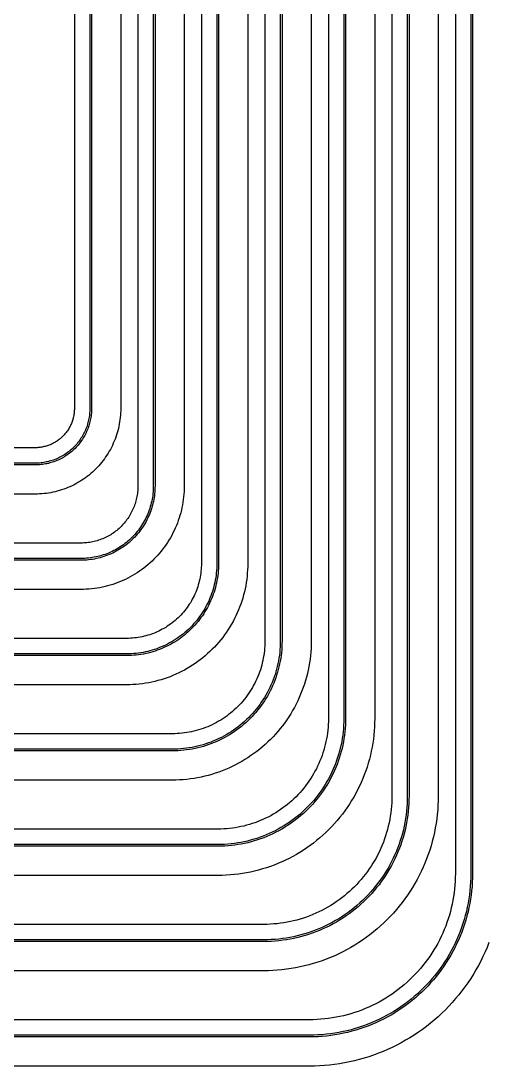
# Model space of a CAD drawing. Header units: metres. Extents: x 10 to 1210, y 10 to 2755.
# Drawn here: x 530 to 802, y 10 to 618 of the extents above; entities that cross this region are included whole.
import ezdxf

# ---------------------------------------------------------------- set-up
doc = ezdxf.new("R2010")
doc.units = ezdxf.units.M
for name, color, linetype in [('ACIKLIK', 5, 'Continuous'), ('CAM_SABLON', 4, 'Continuous'), ('DIS_KENAR_V91_Z3', 1, 'Continuous'), ('LAMBA_T4_Z4', 3, 'Continuous')]:
    doc.layers.add(name, color=color, linetype=linetype)

msp = doc.modelspace()

# ---------------------------------------------------------------- linework, layer by layer
at = {"layer": 'ACIKLIK'}
for points in [[(783, 1097.82), (783, 122.18), (782.97, 119.78), (782.88, 117.55), (782.74, 115.33), (782.53, 113.12), (782.27, 110.91), (781.95, 108.7), (781.57, 106.51), (781.14, 104.33), (780.65, 102.16), (780.1, 100), (779.5, 97.86), (778.84, 95.73), (778.12, 93.63), (777.35, 91.54), (776.53, 89.47), (775.65, 87.43), (774.72, 85.41), (773.73, 83.41), (772.7, 81.44), (771.61, 79.5), (770.47, 77.59), (769.29, 75.71), (768.05, 73.86), (766.76, 72.04), (765.43, 70.26), (764.06, 68.51), (762.63, 66.8), (761.17, 65.13), (759.66, 63.49), (758.1, 61.9), (756.51, 60.34), (754.87, 58.83), (753.2, 57.37), (751.49, 55.94), (749.74, 54.57), (747.96, 53.24), (746.14, 51.95), (744.29, 50.71), (742.41, 49.53), (740.5, 48.39), (738.56, 47.3), (736.59, 46.27), (734.59, 45.28), (732.57, 44.35), (730.53, 43.47), (728.46, 42.65), (726.37, 41.88), (724.27, 41.16), (722.14, 40.5), (720, 39.9), (717.84, 39.35), (715.67, 38.86), (713.49, 38.43), (711.3, 38.05), (709.09, 37.73), (706.88, 37.47), (704.67, 37.26), (702.45, 37.12), (700.22, 37.03), (697.82, 37), (697.82, 37), (122.18, 37)], [(746, 1052.68), (746, 167.32), (745.97, 165.19), (745.9, 163.23), (745.77, 161.28), (745.59, 159.34), (745.36, 157.4), (745.08, 155.46), (744.75, 153.54), (744.37, 151.62), (743.94, 149.72), (743.45, 147.82), (742.92, 145.94), (742.34, 144.08), (741.72, 142.23), (741.04, 140.39), (740.32, 138.58), (739.54, 136.78), (738.73, 135.01), (737.86, 133.26), (736.95, 131.53), (736, 129.82), (735, 128.14), (733.96, 126.49), (732.87, 124.86), (731.74, 123.27), (730.57, 121.7), (729.36, 120.17), (728.11, 118.67), (726.83, 117.2), (725.5, 115.76), (724.14, 114.36), (722.74, 113), (721.3, 111.67), (719.83, 110.39), (718.33, 109.14), (716.8, 107.93), (715.23, 106.76), (713.64, 105.63), (712.01, 104.54), (710.36, 103.5), (708.68, 102.5), (706.97, 101.55), (705.24, 100.64), (703.49, 99.77), (701.72, 98.96), (699.92, 98.18), (698.11, 97.46), (696.27, 96.78), (694.42, 96.16), (692.56, 95.58), (690.68, 95.05), (688.78, 94.56), (686.88, 94.13), (684.96, 93.75), (683.04, 93.42), (681.1, 93.14), (679.16, 92.91), (677.22, 92.73), (675.27, 92.6), (673.31, 92.53), (671.18, 92.5), (671.18, 92.5), (148.82, 92.5)], [(709, 1007.54), (709, 212.46), (708.98, 210.6), (708.91, 208.92), (708.8, 207.24), (708.65, 205.56), (708.45, 203.89), (708.21, 202.22), (707.92, 200.57), (707.59, 198.92), (707.22, 197.27), (706.81, 195.64), (706.35, 194.02), (705.85, 192.42), (705.31, 190.82), (704.73, 189.25), (704.1, 187.68), (703.44, 186.14), (702.74, 184.61), (701.99, 183.1), (701.21, 181.61), (700.39, 180.14), (699.53, 178.7), (698.63, 177.27), (697.69, 175.87), (696.72, 174.5), (695.71, 173.15), (694.67, 171.83), (693.6, 170.54), (692.49, 169.27), (691.35, 168.03), (690.17, 166.83), (688.97, 165.65), (687.73, 164.51), (686.46, 163.4), (685.17, 162.33), (683.85, 161.29), (682.5, 160.28), (681.13, 159.31), (679.73, 158.37), (678.3, 157.47), (676.86, 156.61), (675.39, 155.79), (673.9, 155.01), (672.39, 154.26), (670.86, 153.56), (669.32, 152.9), (667.76, 152.27), (666.18, 151.69), (664.58, 151.15), (662.98, 150.65), (661.36, 150.19), (659.73, 149.78), (658.08, 149.41), (656.43, 149.08), (654.78, 148.79), (653.11, 148.55), (651.44, 148.35), (649.76, 148.2), (648.08, 148.09), (646.4, 148.02), (644.54, 148), (644.54, 148), (175.46, 148)], [(672, 962.4), (672, 257.6), (671.98, 256.01), (671.92, 254.6), (671.83, 253.19), (671.7, 251.78), (671.54, 250.38), (671.33, 248.99), (671.09, 247.59), (670.82, 246.21), (670.51, 244.83), (670.16, 243.47), (669.78, 242.11), (669.36, 240.76), (668.9, 239.42), (668.42, 238.1), (667.89, 236.79), (667.34, 235.49), (666.75, 234.21), (666.12, 232.94), (665.46, 231.69), (664.77, 230.46), (664.05, 229.25), (663.3, 228.05), (662.51, 226.88), (661.7, 225.73), (660.86, 224.6), (659.98, 223.49), (659.08, 222.4), (658.15, 221.34), (657.19, 220.31), (656.21, 219.29), (655.19, 218.31), (654.16, 217.35), (653.1, 216.42), (652.01, 215.52), (650.9, 214.64), (649.77, 213.8), (648.62, 212.99), (647.45, 212.2), (646.25, 211.45), (645.04, 210.73), (643.81, 210.04), (642.56, 209.38), (641.29, 208.75), (640.01, 208.16), (638.71, 207.61), (637.4, 207.08), (636.08, 206.6), (634.74, 206.14), (633.39, 205.72), (632.03, 205.34), (630.67, 204.99), (629.29, 204.68), (627.91, 204.41), (626.51, 204.17), (625.12, 203.96), (623.72, 203.8), (622.31, 203.67), (620.9, 203.58), (619.49, 203.52), (617.9, 203.5), (617.9, 203.5), (202.1, 203.5)], [(635, 917.26), (635, 302.74), (634.98, 301.42), (634.94, 300.28), (634.86, 299.14), (634.76, 298.01), (634.62, 296.87), (634.46, 295.75), (634.27, 294.62), (634.05, 293.5), (633.79, 292.39), (633.51, 291.29), (633.2, 290.19), (632.87, 289.1), (632.5, 288.02), (632.1, 286.95), (631.68, 285.89), (631.23, 284.84), (630.75, 283.81), (630.25, 282.79), (629.72, 281.78), (629.16, 280.78), (628.58, 279.8), (627.97, 278.84), (627.34, 277.89), (626.68, 276.96), (626, 276.04), (625.29, 275.15), (624.56, 274.27), (623.81, 273.41), (623.04, 272.58), (622.24, 271.76), (621.42, 270.96), (620.59, 270.19), (619.73, 269.44), (618.85, 268.71), (617.96, 268), (617.04, 267.32), (616.11, 266.66), (615.16, 266.03), (614.2, 265.42), (613.22, 264.84), (612.22, 264.28), (611.21, 263.75), (610.19, 263.25), (609.16, 262.77), (608.11, 262.32), (607.05, 261.9), (605.98, 261.5), (604.9, 261.13), (603.81, 260.8), (602.71, 260.49), (601.61, 260.21), (600.5, 259.95), (599.38, 259.73), (598.25, 259.54), (597.13, 259.38), (595.99, 259.24), (594.86, 259.14), (593.72, 259.06), (592.58, 259.02), (591.26, 259), (591.26, 259), (228.74, 259)], [(598, 872.12), (598, 347.88), (597.99, 346.83), (597.95, 345.96), (597.9, 345.1), (597.82, 344.23), (597.71, 343.37), (597.59, 342.51), (597.44, 341.65), (597.27, 340.8), (597.08, 339.95), (596.87, 339.11), (596.63, 338.27), (596.37, 337.44), (596.09, 336.62), (595.79, 335.8), (595.47, 335), (595.13, 334.2), (594.76, 333.41), (594.38, 332.63), (593.97, 331.86), (593.55, 331.1), (593.11, 330.35), (592.64, 329.62), (592.16, 328.9), (591.66, 328.19), (591.14, 327.49), (590.6, 326.81), (590.04, 326.14), (589.47, 325.49), (588.88, 324.85), (588.27, 324.23), (587.65, 323.62), (587.01, 323.03), (586.36, 322.46), (585.69, 321.9), (585.01, 321.36), (584.31, 320.84), (583.6, 320.34), (582.88, 319.86), (582.15, 319.39), (581.4, 318.95), (580.64, 318.53), (579.87, 318.12), (579.09, 317.74), (578.3, 317.37), (577.5, 317.03), (576.7, 316.71), (575.88, 316.41), (575.06, 316.13), (574.23, 315.87), (573.39, 315.63), (572.55, 315.42), (571.7, 315.23), (570.85, 315.06), (569.99, 314.91), (569.13, 314.79), (568.27, 314.68), (567.4, 314.6), (566.54, 314.55), (565.67, 314.51), (564.62, 314.5), (564.62, 314.5), (255.38, 314.5)], [(561, 826.98), (561, 393.02), (560.99, 392.24), (560.97, 391.65), (560.93, 391.05), (560.87, 390.45), (560.8, 389.86), (560.72, 389.27), (560.62, 388.68), (560.5, 388.09), (560.37, 387.51), (560.22, 386.93), (560.06, 386.35), (559.88, 385.78), (559.69, 385.22), (559.48, 384.66), (559.26, 384.1), (559.02, 383.55), (558.77, 383.01), (558.51, 382.47), (558.23, 381.94), (557.94, 381.42), (557.63, 380.91), (557.31, 380.4), (556.98, 379.9), (556.64, 379.42), (556.28, 378.94), (555.91, 378.47), (555.53, 378.01), (555.13, 377.56), (554.73, 377.12), (554.31, 376.69), (553.88, 376.27), (553.44, 375.87), (552.99, 375.47), (552.53, 375.09), (552.06, 374.72), (551.58, 374.36), (551.1, 374.02), (550.6, 373.69), (550.09, 373.37), (549.58, 373.06), (549.06, 372.77), (548.53, 372.49), (547.99, 372.23), (547.45, 371.98), (546.9, 371.74), (546.34, 371.52), (545.78, 371.31), (545.22, 371.12), (544.65, 370.94), (544.07, 370.78), (543.49, 370.63), (542.91, 370.5), (542.32, 370.39), (541.73, 370.28), (541.14, 370.2), (540.55, 370.13), (539.95, 370.07), (539.36, 370.03), (538.76, 370.01), (537.98, 370), (537.98, 370), (282.02, 370)]]:
    msp.add_lwpolyline(points, dxfattribs=at)
at = {"layer": 'CAM_SABLON'}
for points in [[(792, 1097.88), (792, 122.12), (791.97, 119.54), (791.87, 117.08), (791.71, 114.62), (791.48, 112.17), (791.19, 109.73), (790.84, 107.3), (790.42, 104.87), (789.94, 102.46), (789.4, 100.06), (788.8, 97.67), (788.13, 95.3), (787.4, 92.95), (786.61, 90.62), (785.76, 88.31), (784.84, 86.03), (783.87, 83.77), (782.84, 81.53), (781.75, 79.33), (780.61, 77.15), (779.41, 75), (778.15, 72.89), (776.83, 70.8), (775.47, 68.76), (774.05, 66.75), (772.57, 64.78), (771.05, 62.84), (769.48, 60.95), (767.85, 59.1), (766.18, 57.3), (764.47, 55.53), (762.7, 53.82), (760.9, 52.15), (759.05, 50.52), (757.16, 48.95), (755.22, 47.43), (753.25, 45.95), (751.24, 44.53), (749.2, 43.17), (747.11, 41.85), (745, 40.59), (742.85, 39.39), (740.67, 38.25), (738.47, 37.16), (736.23, 36.13), (733.97, 35.16), (731.69, 34.24), (729.38, 33.39), (727.05, 32.6), (724.7, 31.87), (722.33, 31.2), (719.94, 30.6), (717.54, 30.06), (715.13, 29.58), (712.7, 29.16), (710.27, 28.81), (707.83, 28.52), (705.38, 28.29), (702.92, 28.13), (700.46, 28.03), (697.88, 28), (697.88, 28), (122.12, 28)], [(755, 1052.74), (755, 167.26), (754.97, 164.95), (754.88, 162.76), (754.74, 160.58), (754.54, 158.4), (754.28, 156.22), (753.97, 154.06), (753.6, 151.9), (753.17, 149.75), (752.69, 147.62), (752.15, 145.49), (751.55, 143.39), (750.9, 141.29), (750.2, 139.22), (749.44, 137.17), (748.63, 135.13), (747.77, 133.12), (746.85, 131.13), (745.88, 129.17), (744.86, 127.23), (743.79, 125.32), (742.67, 123.44), (741.51, 121.59), (740.29, 119.77), (739.02, 117.98), (737.71, 116.22), (736.36, 114.5), (734.96, 112.82), (733.52, 111.17), (732.03, 109.57), (730.5, 108), (728.93, 106.47), (727.33, 104.98), (725.68, 103.54), (724, 102.14), (722.28, 100.79), (720.52, 99.48), (718.73, 98.21), (716.91, 96.99), (715.06, 95.83), (713.18, 94.71), (711.27, 93.64), (709.33, 92.62), (707.37, 91.65), (705.38, 90.73), (703.37, 89.87), (701.33, 89.06), (699.28, 88.3), (697.21, 87.6), (695.11, 86.95), (693.01, 86.35), (690.88, 85.81), (688.75, 85.33), (686.6, 84.9), (684.44, 84.53), (682.28, 84.22), (680.1, 83.96), (677.92, 83.76), (675.74, 83.62), (673.55, 83.53), (671.24, 83.5), (671.24, 83.5), (148.76, 83.5)], [(718, 1007.6), (718, 212.4), (717.97, 210.36), (717.9, 208.44), (717.77, 206.53), (717.6, 204.62), (717.37, 202.72), (717.1, 200.82), (716.77, 198.93), (716.4, 197.04), (715.97, 195.17), (715.5, 193.31), (714.98, 191.47), (714.41, 189.64), (713.8, 187.82), (713.13, 186.02), (712.42, 184.24), (711.66, 182.48), (710.86, 180.73), (710.01, 179.01), (709.12, 177.31), (708.18, 175.64), (707.2, 173.99), (706.18, 172.37), (705.11, 170.77), (704, 169.21), (702.86, 167.67), (701.67, 166.16), (700.44, 164.69), (699.18, 163.25), (697.87, 161.84), (696.54, 160.46), (695.16, 159.13), (693.75, 157.82), (692.31, 156.56), (690.84, 155.33), (689.33, 154.14), (687.79, 153), (686.23, 151.89), (684.63, 150.82), (683.01, 149.8), (681.36, 148.82), (679.69, 147.88), (677.99, 146.99), (676.27, 146.14), (674.52, 145.34), (672.76, 144.58), (670.98, 143.87), (669.18, 143.2), (667.36, 142.59), (665.53, 142.02), (663.69, 141.5), (661.83, 141.03), (659.96, 140.6), (658.07, 140.23), (656.18, 139.9), (654.28, 139.63), (652.38, 139.4), (650.47, 139.23), (648.56, 139.1), (646.64, 139.03), (644.6, 139), (644.6, 139), (175.4, 139)], [(681, 962.46), (681, 257.54), (680.98, 255.77), (680.91, 254.13), (680.8, 252.48), (680.65, 250.84), (680.46, 249.21), (680.22, 247.58), (679.94, 245.95), (679.62, 244.34), (679.26, 242.73), (678.85, 241.14), (678.41, 239.55), (677.92, 237.98), (677.39, 236.42), (676.82, 234.87), (676.21, 233.34), (675.56, 231.83), (674.87, 230.33), (674.14, 228.86), (673.37, 227.4), (672.57, 225.96), (671.73, 224.55), (670.85, 223.15), (669.93, 221.78), (668.98, 220.44), (668, 219.12), (666.98, 217.82), (665.92, 216.56), (664.84, 215.32), (663.72, 214.11), (662.57, 212.93), (661.39, 211.78), (660.18, 210.66), (658.94, 209.58), (657.68, 208.52), (656.38, 207.5), (655.06, 206.52), (653.72, 205.57), (652.35, 204.65), (650.95, 203.77), (649.54, 202.93), (648.1, 202.13), (646.64, 201.36), (645.17, 200.63), (643.67, 199.94), (642.16, 199.29), (640.63, 198.68), (639.08, 198.11), (637.52, 197.58), (635.95, 197.09), (634.36, 196.65), (632.77, 196.24), (631.16, 195.88), (629.55, 195.56), (627.92, 195.28), (626.29, 195.04), (624.66, 194.85), (623.02, 194.7), (621.37, 194.59), (619.73, 194.52), (617.96, 194.5), (617.96, 194.5), (202.04, 194.5)], [(644, 917.32), (644, 302.68), (643.98, 301.18), (643.93, 299.81), (643.84, 298.44), (643.71, 297.07), (643.55, 295.7), (643.35, 294.34), (643.12, 292.98), (642.85, 291.63), (642.55, 290.29), (642.21, 288.96), (641.83, 287.63), (641.43, 286.32), (640.98, 285.02), (640.51, 283.72), (640, 282.45), (639.45, 281.18), (638.88, 279.93), (638.27, 278.7), (637.63, 277.48), (636.96, 276.28), (636.25, 275.1), (635.52, 273.93), (634.75, 272.79), (633.96, 271.67), (633.14, 270.56), (632.29, 269.48), (631.41, 268.43), (630.5, 267.39), (629.56, 266.38), (628.6, 265.4), (627.62, 264.44), (626.61, 263.5), (625.57, 262.59), (624.52, 261.71), (623.44, 260.86), (622.33, 260.04), (621.21, 259.25), (620.07, 258.48), (618.9, 257.75), (617.72, 257.04), (616.52, 256.37), (615.3, 255.73), (614.07, 255.12), (612.82, 254.55), (611.55, 254), (610.28, 253.49), (608.98, 253.02), (607.68, 252.57), (606.37, 252.17), (605.04, 251.79), (603.71, 251.45), (602.37, 251.15), (601.02, 250.88), (599.66, 250.65), (598.3, 250.45), (596.93, 250.29), (595.56, 250.16), (594.19, 250.07), (592.82, 250.02), (591.32, 250), (591.32, 250), (228.68, 250)], [(607, 872.18), (607, 347.82), (606.98, 346.6), (606.94, 345.49), (606.87, 344.39), (606.77, 343.29), (606.64, 342.19), (606.48, 341.1), (606.29, 340.01), (606.08, 338.93), (605.83, 337.85), (605.56, 336.78), (605.26, 335.72), (604.93, 334.66), (604.58, 333.61), (604.2, 332.58), (603.79, 331.55), (603.35, 330.54), (602.89, 329.53), (602.4, 328.54), (601.88, 327.56), (601.34, 326.6), (600.78, 325.65), (600.19, 324.72), (599.58, 323.8), (598.94, 322.9), (598.28, 322.01), (597.59, 321.14), (596.89, 320.29), (596.16, 319.46), (595.41, 318.65), (594.64, 317.86), (593.85, 317.09), (593.04, 316.34), (592.21, 315.61), (591.36, 314.91), (590.49, 314.22), (589.6, 313.56), (588.7, 312.92), (587.78, 312.31), (586.85, 311.72), (585.9, 311.16), (584.94, 310.62), (583.96, 310.1), (582.97, 309.61), (581.96, 309.15), (580.95, 308.71), (579.92, 308.3), (578.89, 307.92), (577.84, 307.57), (576.78, 307.24), (575.72, 306.94), (574.65, 306.67), (573.57, 306.42), (572.49, 306.21), (571.4, 306.02), (570.31, 305.86), (569.21, 305.73), (568.11, 305.63), (567.01, 305.56), (565.9, 305.52), (564.68, 305.5), (564.68, 305.5), (255.32, 305.5)], [(570, 827.04), (570, 392.96), (569.99, 392.01), (569.95, 391.17), (569.9, 390.34), (569.82, 389.51), (569.73, 388.68), (569.61, 387.86), (569.47, 387.04), (569.3, 386.22), (569.12, 385.41), (568.91, 384.6), (568.69, 383.8), (568.44, 383), (568.17, 382.21), (567.88, 381.43), (567.57, 380.66), (567.25, 379.89), (566.9, 379.13), (566.53, 378.39), (566.14, 377.65), (565.73, 376.92), (565.31, 376.2), (564.86, 375.5), (564.4, 374.81), (563.92, 374.13), (563.42, 373.46), (562.9, 372.8), (562.37, 372.16), (561.82, 371.54), (561.25, 370.92), (560.67, 370.33), (560.08, 369.75), (559.46, 369.18), (558.84, 368.63), (558.2, 368.1), (557.54, 367.58), (556.87, 367.08), (556.19, 366.6), (555.5, 366.14), (554.8, 365.69), (554.08, 365.27), (553.35, 364.86), (552.61, 364.47), (551.87, 364.1), (551.11, 363.75), (550.34, 363.43), (549.57, 363.12), (548.79, 362.83), (548, 362.56), (547.2, 362.31), (546.4, 362.09), (545.59, 361.88), (544.78, 361.7), (543.96, 361.53), (543.14, 361.39), (542.32, 361.27), (541.49, 361.18), (540.66, 361.1), (539.83, 361.05), (538.99, 361.01), (538.04, 361), (538.04, 361), (281.96, 361)]]:
    msp.add_lwpolyline(points, dxfattribs=at)
at = {"layer": 'DIS_KENAR_V91_Z3'}
for points in [[(773, 1052.86), (773, 167.14), (772.97, 164.48), (772.86, 161.82), (772.69, 159.17), (772.44, 156.52), (772.13, 153.87), (771.75, 151.24), (771.3, 148.62), (770.78, 146.01), (770.19, 143.41), (769.54, 140.83), (768.81, 138.27), (768.03, 135.73), (767.17, 133.21), (766.25, 130.72), (765.26, 128.24), (764.21, 125.8), (763.1, 123.38), (761.92, 121), (760.68, 118.64), (759.38, 116.32), (758.02, 114.03), (756.6, 111.78), (755.12, 109.57), (753.59, 107.4), (752, 105.27), (750.35, 103.18), (748.65, 101.13), (746.89, 99.13), (745.09, 97.18), (743.23, 95.27), (741.32, 93.41), (739.37, 91.61), (737.37, 89.85), (735.32, 88.15), (733.23, 86.5), (731.1, 84.91), (728.93, 83.38), (726.72, 81.9), (724.47, 80.48), (722.18, 79.12), (719.86, 77.82), (717.5, 76.58), (715.12, 75.4), (712.7, 74.29), (710.26, 73.24), (707.78, 72.25), (705.29, 71.33), (702.77, 70.47), (700.23, 69.69), (697.67, 68.96), (695.09, 68.31), (692.49, 67.72), (689.88, 67.2), (687.26, 66.75), (684.63, 66.37), (681.98, 66.06), (679.33, 65.81), (676.68, 65.64), (674.02, 65.53), (671.36, 65.5), (671.36, 65.5), (148.64, 65.5)], [(736, 1007.72), (736, 212.28), (735.97, 209.89), (735.87, 207.5), (735.72, 205.12), (735.5, 202.74), (735.22, 200.37), (734.88, 198), (734.47, 195.65), (734.01, 193.3), (733.48, 190.97), (732.89, 188.66), (732.24, 186.36), (731.53, 184.07), (730.76, 181.81), (729.94, 179.57), (729.05, 177.35), (728.11, 175.15), (727.11, 172.98), (726.05, 170.84), (724.94, 168.73), (723.77, 166.64), (722.55, 164.59), (721.27, 162.57), (719.95, 160.58), (718.57, 158.63), (717.14, 156.71), (715.66, 154.84), (714.13, 153), (712.55, 151.2), (710.93, 149.45), (709.26, 147.74), (707.55, 146.07), (705.8, 144.45), (704, 142.87), (702.16, 141.34), (700.29, 139.86), (698.37, 138.43), (696.42, 137.05), (694.43, 135.73), (692.41, 134.45), (690.36, 133.23), (688.28, 132.06), (686.16, 130.95), (684.02, 129.89), (681.85, 128.89), (679.65, 127.95), (677.43, 127.06), (675.19, 126.24), (672.93, 125.47), (670.64, 124.76), (668.34, 124.11), (666.03, 123.52), (663.7, 122.99), (661.35, 122.53), (659, 122.12), (656.63, 121.78), (654.26, 121.5), (651.88, 121.28), (649.5, 121.13), (647.11, 121.03), (644.72, 121), (644.72, 121), (175.28, 121)], [(699, 962.58), (699, 257.42), (698.97, 255.3), (698.89, 253.19), (698.75, 251.07), (698.56, 248.96), (698.31, 246.86), (698, 244.76), (697.64, 242.67), (697.23, 240.6), (696.76, 238.53), (696.24, 236.48), (695.67, 234.44), (695.04, 232.41), (694.36, 230.41), (693.63, 228.42), (692.84, 226.45), (692, 224.51), (691.12, 222.58), (690.18, 220.68), (689.19, 218.81), (688.16, 216.96), (687.08, 215.14), (685.95, 213.35), (684.77, 211.59), (683.55, 209.86), (682.28, 208.16), (680.97, 206.5), (679.61, 204.87), (678.22, 203.27), (676.78, 201.72), (675.3, 200.2), (673.78, 198.72), (672.23, 197.28), (670.63, 195.89), (669, 194.53), (667.34, 193.22), (665.64, 191.95), (663.91, 190.73), (662.15, 189.55), (660.36, 188.42), (658.54, 187.34), (656.69, 186.31), (654.82, 185.32), (652.92, 184.38), (650.99, 183.5), (649.05, 182.66), (647.08, 181.87), (645.09, 181.14), (643.09, 180.46), (641.06, 179.83), (639.02, 179.26), (636.97, 178.74), (634.9, 178.27), (632.83, 177.86), (630.74, 177.5), (628.64, 177.19), (626.54, 176.94), (624.43, 176.75), (622.31, 176.61), (620.2, 176.53), (618.08, 176.5), (618.08, 176.5), (201.92, 176.5)], [(662, 917.44), (662, 302.56), (661.98, 300.71), (661.9, 298.87), (661.78, 297.02), (661.61, 295.18), (661.4, 293.35), (661.13, 291.52), (660.82, 289.7), (660.46, 287.89), (660.05, 286.09), (659.6, 284.3), (659.09, 282.52), (658.55, 280.76), (657.95, 279.01), (657.31, 277.27), (656.63, 275.56), (655.9, 273.86), (655.13, 272.18), (654.31, 270.53), (653.45, 268.89), (652.55, 267.28), (651.6, 265.69), (650.62, 264.13), (649.59, 262.59), (648.52, 261.09), (647.42, 259.61), (646.28, 258.16), (645.09, 256.74), (643.88, 255.35), (642.62, 253.99), (641.33, 252.67), (640.01, 251.38), (638.65, 250.12), (637.26, 248.91), (635.84, 247.72), (634.39, 246.58), (632.91, 245.48), (631.41, 244.41), (629.87, 243.38), (628.31, 242.4), (626.72, 241.45), (625.11, 240.55), (623.47, 239.69), (621.82, 238.87), (620.14, 238.1), (618.44, 237.37), (616.73, 236.69), (614.99, 236.05), (613.24, 235.45), (611.48, 234.91), (609.7, 234.4), (607.91, 233.95), (606.11, 233.54), (604.3, 233.18), (602.48, 232.87), (600.65, 232.6), (598.82, 232.39), (596.98, 232.22), (595.13, 232.1), (593.29, 232.02), (591.44, 232), (591.44, 232), (228.56, 232)], [(625, 872.3), (625, 347.7), (624.98, 346.12), (624.92, 344.55), (624.81, 342.98), (624.67, 341.41), (624.48, 339.84), (624.26, 338.28), (623.99, 336.73), (623.68, 335.18), (623.34, 333.65), (622.95, 332.12), (622.52, 330.6), (622.05, 329.1), (621.55, 327.6), (621, 326.13), (620.42, 324.66), (619.8, 323.21), (619.14, 321.78), (618.44, 320.37), (617.7, 318.98), (616.93, 317.6), (616.13, 316.25), (615.29, 314.91), (614.41, 313.6), (613.5, 312.32), (612.56, 311.05), (611.58, 309.82), (610.58, 308.6), (609.54, 307.42), (608.47, 306.26), (607.37, 305.13), (606.24, 304.03), (605.08, 302.96), (603.9, 301.92), (602.68, 300.92), (601.45, 299.94), (600.18, 299), (598.9, 298.09), (597.59, 297.21), (596.25, 296.37), (594.9, 295.57), (593.52, 294.8), (592.13, 294.06), (590.72, 293.36), (589.29, 292.7), (587.84, 292.08), (586.37, 291.5), (584.9, 290.95), (583.4, 290.45), (581.9, 289.98), (580.38, 289.55), (578.85, 289.16), (577.32, 288.82), (575.77, 288.51), (574.22, 288.24), (572.66, 288.02), (571.09, 287.83), (569.52, 287.69), (567.95, 287.58), (566.38, 287.52), (564.8, 287.5), (564.8, 287.5), (255.2, 287.5)], [(588, 827.16), (588, 392.84), (587.98, 391.54), (587.93, 390.23), (587.85, 388.93), (587.73, 387.63), (587.57, 386.33), (587.39, 385.04), (587.17, 383.76), (586.91, 382.48), (586.62, 381.21), (586.3, 379.94), (585.95, 378.68), (585.56, 377.44), (585.14, 376.2), (584.69, 374.98), (584.21, 373.77), (583.69, 372.57), (583.14, 371.38), (582.57, 370.21), (581.96, 369.06), (581.32, 367.92), (580.66, 366.8), (579.96, 365.7), (579.23, 364.61), (578.48, 363.55), (577.7, 362.5), (576.89, 361.47), (576.06, 360.47), (575.2, 359.49), (574.31, 358.53), (573.4, 357.6), (572.47, 356.69), (571.51, 355.8), (570.53, 354.94), (569.53, 354.11), (568.5, 353.3), (567.46, 352.52), (566.39, 351.77), (565.3, 351.04), (564.2, 350.34), (563.08, 349.68), (561.94, 349.04), (560.79, 348.43), (559.62, 347.86), (558.43, 347.31), (557.23, 346.79), (556.02, 346.31), (554.8, 345.86), (553.56, 345.44), (552.32, 345.05), (551.06, 344.7), (549.79, 344.38), (548.52, 344.09), (547.24, 343.83), (545.96, 343.61), (544.67, 343.43), (543.37, 343.27), (542.07, 343.15), (540.77, 343.07), (539.46, 343.02), (538.16, 343), (538.16, 343), (281.84, 343)], [(802.56, 81.86), (801.47, 79.14), (800.32, 76.45), (799.09, 73.78), (797.79, 71.15), (796.43, 68.56), (794.99, 66), (793.5, 63.48), (791.93, 61), (790.3, 58.56), (788.61, 56.17), (786.86, 53.82), (785.04, 51.52), (783.17, 49.26), (781.23, 47.06), (779.24, 44.9), (777.2, 42.8), (775.1, 40.76), (772.94, 38.77), (770.74, 36.83), (768.48, 34.96), (766.18, 33.14), (763.83, 31.39), (761.44, 29.7), (759, 28.07), (756.52, 26.5), (754, 25.01), (751.44, 23.57), (748.85, 22.21), (746.22, 20.91), (743.55, 19.68), (740.86, 18.53), (738.14, 17.44), (735.39, 16.42), (732.61, 15.48), (729.81, 14.61), (726.99, 13.82), (724.15, 13.09), (721.29, 12.45), (718.41, 11.88), (715.52, 11.38), (712.62, 10.96), (709.71, 10.61), (706.79, 10.35), (703.86, 10.15), (700.93, 10.04), (698, 10), (698, 10), (122, 10)]]:
    msp.add_lwpolyline(points, dxfattribs=at)
at = {"layer": 'LAMBA_T4_Z4'}
for points in [[(793, 1097.89), (793, 122.11), (792.97, 119.51), (792.87, 117.03), (792.71, 114.55), (792.48, 112.07), (792.19, 109.6), (791.83, 107.14), (791.41, 104.69), (790.92, 102.25), (790.37, 99.82), (789.76, 97.41), (789.09, 95.02), (788.35, 92.64), (787.55, 90.29), (786.69, 87.96), (785.77, 85.65), (784.79, 83.36), (783.74, 81.1), (782.64, 78.87), (781.49, 76.67), (780.27, 74.5), (779, 72.36), (777.67, 70.26), (776.29, 68.19), (774.86, 66.16), (773.37, 64.17), (771.83, 62.22), (770.24, 60.3), (768.6, 58.43), (766.91, 56.61), (765.17, 54.83), (763.39, 53.09), (761.57, 51.4), (759.7, 49.76), (757.78, 48.17), (755.83, 46.63), (753.84, 45.14), (751.81, 43.71), (749.74, 42.33), (747.64, 41), (745.5, 39.73), (743.33, 38.51), (741.13, 37.36), (738.9, 36.26), (736.64, 35.21), (734.35, 34.23), (732.04, 33.31), (729.71, 32.45), (727.36, 31.65), (724.98, 30.91), (722.59, 30.24), (720.18, 29.63), (717.75, 29.08), (715.31, 28.59), (712.86, 28.17), (710.4, 27.81), (707.93, 27.52), (705.45, 27.29), (702.97, 27.13), (700.49, 27.03), (697.89, 27), (697.89, 27), (122.11, 27)], [(756, 1052.75), (756, 167.25), (755.97, 164.92), (755.88, 162.71), (755.74, 160.5), (755.53, 158.29), (755.27, 156.09), (754.96, 153.9), (754.58, 151.72), (754.15, 149.54), (753.66, 147.38), (753.11, 145.23), (752.51, 143.1), (751.86, 140.99), (751.14, 138.89), (750.38, 136.81), (749.56, 134.75), (748.68, 132.71), (747.75, 130.7), (746.77, 128.71), (745.74, 126.75), (744.66, 124.82), (743.53, 122.92), (742.34, 121.04), (741.11, 119.2), (739.83, 117.39), (738.51, 115.62), (737.14, 113.88), (735.72, 112.17), (734.26, 110.51), (732.75, 108.88), (731.21, 107.29), (729.62, 105.75), (727.99, 104.24), (726.33, 102.78), (724.62, 101.36), (722.88, 99.99), (721.11, 98.67), (719.3, 97.39), (717.46, 96.16), (715.58, 94.97), (713.68, 93.84), (711.75, 92.76), (709.79, 91.73), (707.8, 90.75), (705.79, 89.82), (703.75, 88.94), (701.69, 88.12), (699.61, 87.36), (697.51, 86.64), (695.4, 85.99), (693.27, 85.39), (691.12, 84.84), (688.96, 84.35), (686.78, 83.92), (684.6, 83.54), (682.41, 83.23), (680.21, 82.97), (678, 82.76), (675.79, 82.62), (673.58, 82.53), (671.25, 82.5), (671.25, 82.5), (148.75, 82.5)], [(719, 1007.61), (719, 212.39), (718.97, 210.34), (718.9, 208.39), (718.77, 206.45), (718.59, 204.52), (718.36, 202.58), (718.08, 200.66), (717.75, 198.74), (717.38, 196.84), (716.95, 194.94), (716.47, 193.06), (715.94, 191.18), (715.36, 189.33), (714.74, 187.49), (714.06, 185.66), (713.34, 183.85), (712.58, 182.07), (711.76, 180.3), (710.9, 178.56), (710, 176.84), (709.05, 175.14), (708.05, 173.47), (707.02, 171.83), (705.93, 170.21), (704.81, 168.62), (703.65, 167.06), (702.45, 165.54), (701.2, 164.04), (699.92, 162.58), (698.6, 161.15), (697.24, 159.76), (695.85, 158.4), (694.42, 157.08), (692.96, 155.8), (691.46, 154.55), (689.94, 153.35), (688.38, 152.19), (686.79, 151.07), (685.17, 149.98), (683.53, 148.95), (681.86, 147.95), (680.16, 147), (678.44, 146.1), (676.7, 145.24), (674.93, 144.42), (673.15, 143.66), (671.34, 142.94), (669.51, 142.26), (667.67, 141.64), (665.82, 141.06), (663.94, 140.53), (662.06, 140.05), (660.16, 139.62), (658.26, 139.25), (656.34, 138.92), (654.42, 138.64), (652.48, 138.41), (650.55, 138.23), (648.61, 138.1), (646.66, 138.03), (644.61, 138), (644.61, 138), (175.39, 138)], [(682, 962.47), (682, 257.53), (681.98, 255.75), (681.91, 254.07), (681.8, 252.41), (681.65, 250.74), (681.45, 249.08), (681.21, 247.42), (680.93, 245.77), (680.6, 244.13), (680.23, 242.5), (679.82, 240.88), (679.37, 239.27), (678.87, 237.67), (678.33, 236.08), (677.75, 234.51), (677.13, 232.96), (676.47, 231.42), (675.77, 229.9), (675.03, 228.4), (674.25, 226.92), (673.44, 225.46), (672.58, 224.02), (671.69, 222.61), (670.76, 221.22), (669.79, 219.85), (668.79, 218.51), (667.75, 217.19), (666.68, 215.91), (665.58, 214.65), (664.44, 213.42), (663.28, 212.22), (662.08, 211.06), (660.85, 209.92), (659.59, 208.82), (658.31, 207.75), (656.99, 206.71), (655.65, 205.71), (654.28, 204.74), (652.89, 203.81), (651.48, 202.92), (650.04, 202.07), (648.58, 201.25), (647.1, 200.47), (645.6, 199.73), (644.08, 199.03), (642.54, 198.37), (640.99, 197.75), (639.42, 197.17), (637.83, 196.63), (636.23, 196.13), (634.62, 195.68), (633, 195.27), (631.37, 194.9), (629.73, 194.57), (628.08, 194.29), (626.42, 194.05), (624.76, 193.85), (623.09, 193.7), (621.43, 193.59), (619.75, 193.52), (617.97, 193.5), (617.97, 193.5), (202.03, 193.5)], [(645, 917.33), (645, 302.67), (644.98, 301.16), (644.93, 299.76), (644.83, 298.36), (644.71, 296.96), (644.54, 295.57), (644.34, 294.18), (644.1, 292.8), (643.83, 291.42), (643.52, 290.06), (643.17, 288.7), (642.79, 287.35), (642.38, 286.01), (641.93, 284.68), (641.44, 283.37), (640.92, 282.06), (640.37, 280.78), (639.78, 279.5), (639.16, 278.25), (638.51, 277), (637.82, 275.78), (637.11, 274.58), (636.36, 273.39), (635.58, 272.22), (634.77, 271.08), (633.93, 269.96), (633.06, 268.85), (632.17, 267.78), (631.24, 266.72), (630.29, 265.69), (629.31, 264.69), (628.31, 263.71), (627.28, 262.76), (626.22, 261.83), (625.15, 260.94), (624.04, 260.07), (622.92, 259.23), (621.78, 258.42), (620.61, 257.64), (619.42, 256.89), (618.22, 256.18), (617, 255.49), (615.75, 254.84), (614.5, 254.22), (613.22, 253.63), (611.94, 253.08), (610.63, 252.56), (609.32, 252.07), (607.99, 251.62), (606.65, 251.21), (605.3, 250.83), (603.94, 250.48), (602.58, 250.17), (601.2, 249.9), (599.82, 249.66), (598.43, 249.46), (597.04, 249.29), (595.64, 249.17), (594.24, 249.07), (592.84, 249.02), (591.33, 249), (591.33, 249), (228.67, 249)], [(608, 872.19), (608, 347.81), (607.98, 346.57), (607.94, 345.44), (607.87, 344.31), (607.76, 343.18), (607.63, 342.06), (607.47, 340.94), (607.28, 339.83), (607.05, 338.72), (606.8, 337.62), (606.53, 336.52), (606.22, 335.43), (605.88, 334.35), (605.52, 333.28), (605.13, 332.22), (604.71, 331.17), (604.26, 330.13), (603.79, 329.1), (603.29, 328.09), (602.76, 327.09), (602.21, 326.1), (601.63, 325.13), (601.03, 324.17), (600.4, 323.23), (599.75, 322.31), (599.07, 321.4), (598.37, 320.51), (597.65, 319.64), (596.9, 318.79), (596.14, 317.96), (595.35, 317.15), (594.54, 316.37), (593.71, 315.6), (592.86, 314.85), (591.99, 314.13), (591.1, 313.43), (590.19, 312.75), (589.27, 312.1), (588.33, 311.47), (587.37, 310.87), (586.4, 310.29), (585.41, 309.74), (584.41, 309.21), (583.4, 308.71), (582.37, 308.24), (581.33, 307.79), (580.28, 307.37), (579.22, 306.98), (578.15, 306.62), (577.07, 306.28), (575.98, 305.97), (574.88, 305.7), (573.78, 305.45), (572.67, 305.22), (571.56, 305.03), (570.44, 304.87), (569.32, 304.74), (568.19, 304.63), (567.06, 304.56), (565.93, 304.52), (564.69, 304.5), (564.69, 304.5), (255.31, 304.5)], [(571, 827.05), (571, 392.95), (570.99, 391.98), (570.95, 391.12), (570.9, 390.26), (570.82, 389.41), (570.72, 388.55), (570.59, 387.7), (570.45, 386.86), (570.28, 386.01), (570.09, 385.17), (569.88, 384.34), (569.65, 383.51), (569.39, 382.69), (569.11, 381.88), (568.82, 381.07), (568.5, 380.27), (568.16, 379.48), (567.8, 378.7), (567.42, 377.93), (567.02, 377.17), (566.6, 376.42), (566.16, 375.68), (565.7, 374.96), (565.22, 374.24), (564.73, 373.54), (564.21, 372.85), (563.68, 372.17), (563.13, 371.51), (562.56, 370.87), (561.98, 370.24), (561.38, 369.62), (560.76, 369.02), (560.13, 368.44), (559.49, 367.87), (558.83, 367.32), (558.15, 366.79), (557.46, 366.27), (556.76, 365.78), (556.04, 365.3), (555.32, 364.84), (554.58, 364.4), (553.83, 363.98), (553.07, 363.58), (552.3, 363.2), (551.52, 362.84), (550.73, 362.5), (549.93, 362.18), (549.12, 361.89), (548.31, 361.61), (547.49, 361.35), (546.66, 361.12), (545.83, 360.91), (544.99, 360.72), (544.14, 360.55), (543.3, 360.41), (542.45, 360.28), (541.59, 360.18), (540.74, 360.1), (539.88, 360.05), (539.02, 360.01), (538.05, 360), (538.05, 360), (281.95, 360)]]:
    msp.add_lwpolyline(points, dxfattribs=at)

doc.saveas('drawing.dxf')
